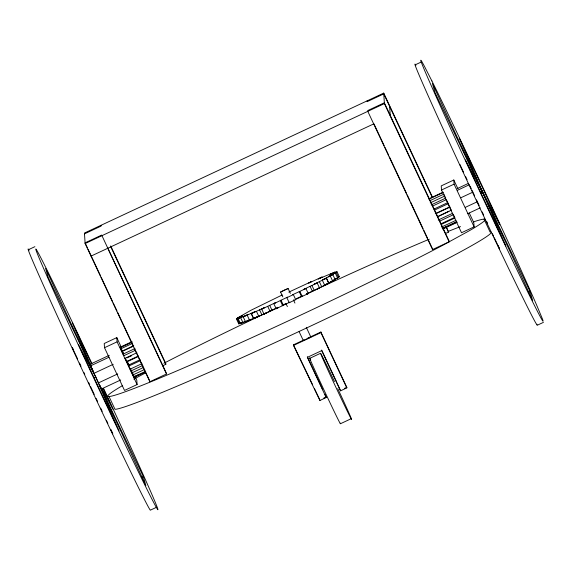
<?xml version="1.0" encoding="UTF-8"?>
<svg xmlns="http://www.w3.org/2000/svg" width="572" height="572" viewBox="0 0 572 572"><rect width="100%" height="100%" fill="white"/><g stroke="black" fill="none" stroke-linecap="round" stroke-linejoin="round"><path stroke-width="0.86" d="M282.847 296.897L280.573 292.049L284.334 290.104L288.124 288.517L290.39 293.365M288.124 288.517L280.573 292.049M289.21 302.717L289.854 302.173L276.183 308.723L273.831 303.696L287.502 297.147L286.858 297.69L289.21 302.717L295.717 299.628L293.365 294.601L292.692 294.673L305.934 288.56L308.287 293.586L295.045 299.699L295.717 299.628M326.047 284.277L335.199 279.679L332.847 274.653L328.192 276.741L336.172 272.479L338.531 277.506L333.04 280.301M299.127 331.66L303.296 340.547L303.796 340.226M306.299 327.32L310.839 337.022L303.296 340.547M276.183 308.723L278.099 307.6L264.035 314.157L261.683 309.13L275.74 302.574L273.831 303.696M317.21 288.874L328.721 283.262L326.369 278.235L322.365 279.958L332.847 274.653M264.035 314.157L267.088 312.534L253.589 318.654L251.237 313.628L264.729 307.514L261.683 309.13M308.287 293.586L306.349 294.265L319.541 288.002L317.188 282.976L314.114 284.22L326.369 278.235M251.208 313.234L253.56 318.261L245.567 321.9L243.207 316.874L255.219 311.611L251.237 313.628M305.934 288.56L303.989 289.239L317.188 282.976M253.589 318.654L257.572 316.638L254.361 317.939M247.676 320.52L240.497 323.673L238.145 318.647L247.855 314.607L243.207 316.874M245.567 321.9L250.207 319.634L248.305 320.299M282.21 294.966L251.015 310.246L237.23 318.118L242.221 315.815L241.384 316.53L236.393 318.826L238.746 323.852L241.763 322.751M236.393 318.826L243.129 316.28L238.145 318.647M286.858 297.69L293.365 294.601M240.497 323.673L244.773 321.643M415.422 64.743L421.707 61.805M28.6 249.621L34.892 246.682M432.561 197.369L383.719 93.1L84.441 233.054L85.128 243.543L149.871 381.753L166.473 373.988L166.431 373.294L107.565 247.64L107.615 248.334M84.492 233.848L101.094 226.083L101.044 225.297M85.128 243.543L384.398 103.582L383.719 93.1M91.012 256.113L373.68 123.917M121.335 347.283L116.802 337.616L104.226 343.493L104.504 347.712L124.517 390.433L137.094 384.556L136.815 380.337L134.928 376.304M457.965 188.874L453.81 180.008L441.234 185.886L441.505 190.026L461.518 232.747L474.095 226.862L473.823 222.73L469.297 213.056M441.505 190.026L454.082 184.141L453.81 180.008M104.504 347.712L117.081 341.834L116.802 337.616M428.6 198.949L443.136 192.149M429.5 198.913L443.228 192.492M430.187 200.55L443.915 194.13L444.766 196.06L430.23 202.86M457.157 188.646L468.397 183.383M120.242 347.161L121.693 350.164L120.242 347.161L131.975 341.677M132.604 343.329L120.864 348.813L120.377 347.64L132.111 342.149M457.543 190.254L469.397 184.713M100.171 386.1L101.609 389.546L89.861 364.393L109.266 355.319M431.209 204.898L445.745 198.098L445.095 196.739M90.447 365.908L109.045 357.214M120.377 347.64L121.979 351.165L133.719 345.674M432.647 206.042L446.374 199.621M134.942 350.522L123.981 355.641L122.05 351.508L133.791 346.017M134.942 348.57L123.209 354.061L123.981 355.641M434.026 209.045L447.754 202.624L451.086 209.767M434.548 210.067L448.276 203.646M460.925 197.733L472.779 192.185M141.97 363.628L130.23 369.119L125.132 358.251L136.865 352.76M93.829 373.387L113.235 364.314M126.927 357.915L131.617 355.72M435.249 213.692L449.785 206.892M436.129 213.57L449.857 207.15M480.795 192.914L482.553 192.092M138.374 356.006L126.634 361.49L126.87 361.89L137.823 356.764M437.587 216.573L448.891 211.29M437.666 216.838L451.315 210.16M94.165 377.706L95.731 376.969L119.055 430.923L78.593 344.744L95.731 376.969M438.238 220.02L452.774 213.22M465.422 207.307L477.277 201.766M140.14 359.666L128.4 365.15L128.779 366.051L140.512 360.567M439.696 221.121L453.424 214.7L454.382 216.695M98.327 382.968L117.732 373.888M440.976 223.781L454.704 217.36M441.341 224.367L455.069 217.946M143.758 367.346L132.018 372.83L131.138 370.878L142.871 365.386M467.61 213.742L480.251 207.829M441.584 227.048L456.12 220.249M442.27 228.385L456.806 221.586M443.407 228.385L448.248 226.119M449.864 225.361L455.519 222.722M442.692 229.1L457.228 222.308M101.301 389.031L120.706 379.958M131.138 370.878L133.033 374.903L144.773 369.412M145.245 372.157L134.291 377.284L132.833 374.281L133.991 376.769L145.724 371.278M134.942 376.44L138.066 374.975M162.684 365.78L165.844 364.3L165.794 363.513L110.703 245.91M445.352 233.583L448.512 232.103L446.189 226.469M432.546 249.571L449.149 241.806L449.091 241.012L384.348 102.796L367.746 110.56L367.796 111.347L432.546 249.571L432.489 248.777M325.025 394.537L326.19 397.547L319.905 400.486L293.5 345.438L293.465 344.837L303.947 339.932M307.979 338.052L320.885 332.017L346.782 387.301L346.818 387.902L340.533 390.84L321.7 350.629L307.357 357.336L326.19 397.547M293.5 345.438L320.921 332.611L320.885 332.017M309.824 358.301L320.642 353.239M528.549 292.356L530.122 291.62L434.992 92.557L432.432 83.555L532.682 300.622L530.122 291.62M141.727 477.234L143.3 476.505L99.885 385.657M323.795 398.055L326.154 396.947M344.423 388.402L346.782 387.301M537.108 325.318L543.4 322.379M156.578 507.257L150.293 510.195A143.879 2.259 64.9 0 1 83.054 371.564A143.879 2.259 64.9 0 1 29.079 250.25M340.369 423.773L351.179 418.718M288.803 292.12L311.726 281.467L308.673 283.09L322.165 276.977L318.182 278.986L335.256 271.957L330.273 274.317L337.015 271.772L339.368 276.798L337.938 277.456M337.015 271.772L331.188 274.782L336.172 272.479M334.963 279.15L338.531 277.506M238.746 323.852L240.883 322.865M330.544 281.76L335.199 279.679M308.036 338.152L310.839 337.022M325.518 284.642L328.721 283.262M317.238 288.939L319.541 288.002M338.488 276.891L339.368 276.798M336.043 380.966L339.453 388.245M125.132 358.251L125.361 358.644M127.899 362.955L127.663 362.562L128.872 365.158M133.991 376.769L134.291 377.284M89.861 364.393L90.161 364.915M102.166 389.067L112.877 409.194L103.425 389.06M73.559 350.043L72.301 347.683L77.599 358.959M122.172 350.929L121.493 349.549L122.086 350.85M122.379 351.501L123.395 353.567L122.508 351.616M122.05 351.508L122.83 353.096M90.848 366.252L91.863 368.318M92.185 368.983L92.821 370.313M293.465 344.837L312.598 384.734M314.507 388.717L319.483 399.092M478.149 183.519L476.433 179.629L479.336 185.771M480.037 187.466L482.303 192.206L480.072 187.38M93.472 372.229L48.17 277.441L45.61 268.44L93.508 372.143M459.881 164.414L463.663 172.472M465.551 176.498L467.067 179.715M470.091 186.165L471.228 188.581M471.979 190.19L474.631 195.824M476.519 199.857L479.164 205.491M482.189 211.933L483.705 215.158M486.729 221.6L487.487 223.209M492.399 233.683L493.536 236.1M494.294 237.709L499.585 248.984L498.183 245.731M126.441 359.945L127.356 361.912M91.699 364.092L72.415 323.016L91.384 366.909M79.487 362.991L81.002 366.209M84.027 372.651L84.785 374.267M88.567 382.318L89.697 384.734M90.455 386.343L94.237 394.401M96.132 398.427L97.64 401.651M100.665 408.093L102.181 411.318M106.342 420.177L107.851 423.394M110.875 429.844L112.77 433.869L111.004 429.779M484.019 219.14L490.025 231.96A208.301 8.358 -25.1 0 1 323.38 320.063A208.301 8.358 -25.1 0 1 115.008 409.323L109.002 396.51M454.082 184.141L474.095 226.862M432.289 197.469L383.769 93.887L367.167 101.652L367.117 100.865M445.874 226.469L448.512 232.103M384.398 103.582L449.149 241.806M374.009 123.931L384.198 145.681M384.949 147.29L388.724 155.348M389.482 156.957L406.456 193.2M407.214 194.816L409.852 200.45M410.61 202.059L423.058 228.643M423.816 230.251L427.584 238.309M428.342 239.918L432.117 247.976M335.335 273.194L337.695 278.221M330.351 276.119L332.704 281.145M326.347 277.842L328.7 282.868M322.386 280.351L324.739 285.378M319.312 281.596L321.664 286.622M311.99 285.607L314.343 290.633M310.053 286.286L312.405 291.312M320.921 332.611L346.818 387.902M299.871 291.52L302.231 296.546M299.199 291.591L301.558 296.611M321.657 350.035L335.971 380.594M339.36 387.83L340.533 390.84M293.422 299.835L294.938 303.067M285.878 303.36L287.387 306.599M280.988 300.15L283.34 305.176M307.321 356.742L322.765 389.711M280.344 300.693L282.697 305.72M269.669 305.291L272.022 310.317M267.753 306.413L270.113 311.44M259.509 309.759L261.862 314.786M256.456 311.382L258.816 316.409M247.226 315.251L249.578 320.277M240.676 317.76L243.028 322.787M237.266 318.74L239.625 323.766M110.754 246.704L165.844 364.3M166.473 373.988L101.68 235.078L85.078 242.843L87.287 247.554M88.024 249.127L100.4 275.547M101.151 277.155L112.469 301.315M113.227 302.931L117.003 310.982M117.753 312.598L133.605 346.425M134.356 348.033L149.449 380.251M117.081 341.834L137.094 384.556M128.2 363.606L129.1 365.551M99.821 385.814L145.86 485.499L143.3 476.505M446.725 200.372L447.754 202.624M130.545 368.804L132.475 372.937M132.153 372.944L133.033 374.903M133.669 375.632L134.155 376.805L132.554 373.28L133.14 374.796M129.858 368.218L130.23 369.119M121.979 351.165L121.393 349.649M389.654 106.449L390.233 115.365M319.87 399.892L319.905 400.486M149.828 381.059L149.871 381.753M473.473 221.893A208.301 8.358 -25.1 0 1 469.333 230.73L443.858 244.709A208.301 8.358 -25.1 0 1 200.021 360.868A208.301 8.358 -25.1 0 1 122.673 385.514M133.891 379.172A208.301 8.358 -25.1 0 1 145.531 372.88M163.835 363.291A208.301 8.358 -25.1 0 1 278.035 307.278M282.046 305.384A208.301 8.358 -25.1 0 1 285.271 303.868M296.632 298.541A208.301 8.358 -25.1 0 1 302.331 295.881M306.399 293.987A208.301 8.358 -25.1 0 1 429.25 239.21M448.462 231.317A208.301 8.358 -25.1 0 1 460.503 226.591M340.233 423.137A36.193 0.565 64.9 0 1 323.609 389.189A36.193 0.565 64.9 0 1 310.732 359.895M337.759 388.595A36.193 0.565 64.9 0 1 348.806 414.235A36.193 0.565 64.9 0 1 322.794 358.673A36.193 0.565 64.9 0 1 334.477 381.588M103.625 388.538A143.879 2.259 64.9 0 1 146.439 488.209A143.879 2.259 64.9 0 1 42.886 266.774A143.879 2.259 64.9 0 1 91.885 363.435M537.008 324.26A143.879 2.259 64.9 0 1 474.66 196.918A143.879 2.259 64.9 0 1 415.894 65.365M499.699 224.317L465.415 159.86L505.877 246.046L459.23 138.131L499.699 224.317M431.924 81.002L424.853 67.146A143.879 2.259 64.9 0 0 478.428 188.588A143.879 2.259 64.9 0 0 542.392 318.84L537.308 306.671A143.879 2.259 64.9 0 0 431.924 81.002"/></g></svg>
